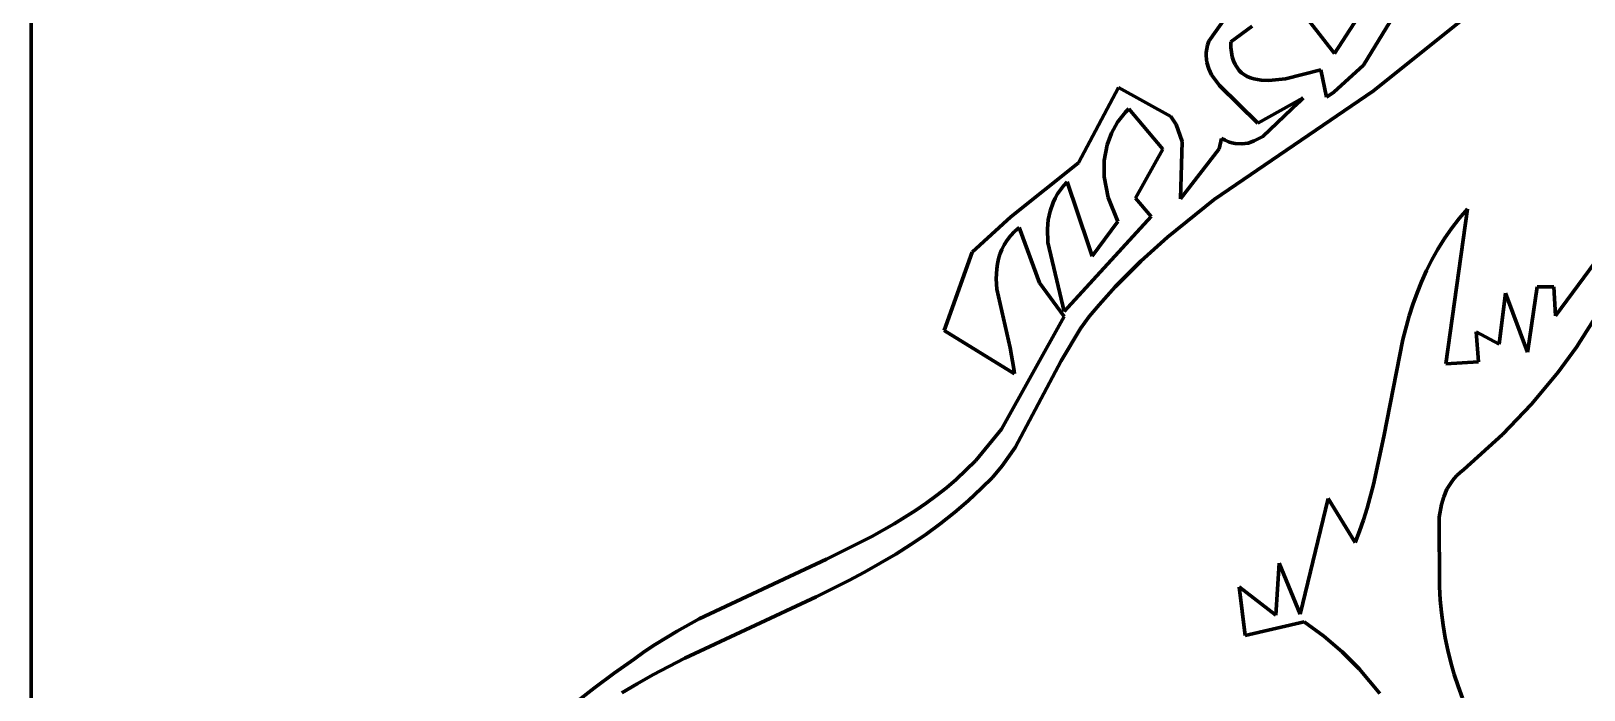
# Model space of a CAD drawing. Header units: millimetres. Extents: x 0 to 9.3, y 0 to 12.
# Drawn here: x 0 to 1.42, y 6.975 to 7.578 of the extents above; entities that cross this region are included whole.
import ezdxf

# ---------------------------------------------------------------- set-up
doc = ezdxf.new("R2010")
doc.units = ezdxf.units.MM
doc.layers.add('color#010101ff', color=7, linetype='CONTINUOUS', lineweight=100)
doc.layers.add('color#ffffffff', color=7, linetype='CONTINUOUS', lineweight=100)

msp = doc.modelspace()

# ---------------------------------------------------------------- linework, layer by layer
at = {"layer": 'color#010101ff'}
for p, q in [((1.2391, 7.6305), (1.192, 7.5575)), ((1.0772, 7.5688), (1.1128, 7.619)), ((1.192, 7.5575), (1.1441, 7.6193)), ((1.2187, 7.5468), (1.2564, 7.6093)), ((1.3212, 7.5982), (1.2278, 7.5235)), ((1.1168, 7.5825), (1.0973, 7.5682)), ((1.0747, 7.5553), (1.0749, 7.5585)), ((1.0749, 7.5585), (1.0753, 7.5618)), ((1.0753, 7.5618), (1.0761, 7.5652)), ((1.0761, 7.5652), (1.0772, 7.5688)), ((1.0973, 7.5682), (1.0974, 7.5632)), ((1.0974, 7.5632), (1.0978, 7.5587)), ((1.0978, 7.5587), (1.0986, 7.5546)), ((1.0754, 7.5492), (1.0747, 7.5553)), ((1.0771, 7.5435), (1.0754, 7.5492)), ((1.0797, 7.5381), (1.0771, 7.5435)), ((1.0986, 7.5546), (1.0998, 7.5509)), ((1.0998, 7.5509), (1.1012, 7.5476)), ((1.1012, 7.5476), (1.103, 7.5447)), ((1.103, 7.5447), (1.105, 7.5421)), ((1.105, 7.5421), (1.1072, 7.5399)), ((1.1472, 7.5343), (1.1797, 7.5425)), ((1.1797, 7.5425), (1.1847, 7.5176)), ((1.1916, 7.5222), (1.2187, 7.5468)), ((1.0871, 7.5282), (1.0797, 7.5381)), ((1.1219, 7.4939), (1.0871, 7.5282)), ((1.1072, 7.5399), (1.1097, 7.5381)), ((1.1097, 7.5381), (1.1124, 7.5365)), ((1.1124, 7.5365), (1.1153, 7.5353)), ((1.1153, 7.5353), (1.1184, 7.5343)), ((1.1184, 7.5343), (1.1251, 7.5331)), ((1.1251, 7.5331), (1.1322, 7.5328)), ((1.1322, 7.5328), (1.1472, 7.5343)), ((0.958, 7.4574), (0.9946, 7.5265)), ((0.9946, 7.5265), (1.0424, 7.4999)), ((1.2278, 7.5235), (1.0822, 7.424)), ((1.1636, 7.5171), (1.1219, 7.4939)), ((1.1595, 7.513), (1.1636, 7.5171)), ((1.1847, 7.5176), (1.1916, 7.5222)), ((1.0011, 7.504), (0.9938, 7.4946)), ((1.004, 7.507), (1.0011, 7.504)), ((1.035, 7.4701), (1.004, 7.507)), ((1.0424, 7.4999), (1.0474, 7.4926)), ((1.1267, 7.4817), (1.1595, 7.513)), ((0.9938, 7.4946), (0.9881, 7.4846)), ((1.0474, 7.4926), (1.0529, 7.4769)), ((0.9842, 7.4741), (0.9815, 7.4596)), ((0.9881, 7.4846), (0.9842, 7.4741)), ((1.0529, 7.4769), (1.0512, 7.4244)), ((1.0866, 7.4703), (1.0888, 7.4799)), ((1.0888, 7.4799), (1.092, 7.4781)), ((1.092, 7.4781), (1.0952, 7.4768)), ((1.0952, 7.4768), (1.0983, 7.4758)), ((1.0983, 7.4758), (1.1014, 7.4752)), ((1.1014, 7.4752), (1.1073, 7.4748)), ((1.1073, 7.4748), (1.1131, 7.4756)), ((1.1131, 7.4756), (1.1187, 7.4775)), ((1.1187, 7.4775), (1.1267, 7.4817)), ((0.8961, 7.4082), (0.958, 7.4574)), ((0.9815, 7.4596), (0.9815, 7.4446)), ((1.01, 7.4251), (1.035, 7.4701)), ((1.0512, 7.4244), (1.0866, 7.4703)), ((0.9815, 7.4446), (0.9851, 7.4257)), ((0.9389, 7.429), (0.9367, 7.4252)), ((0.9414, 7.4328), (0.9389, 7.429)), ((0.9443, 7.4365), (0.9414, 7.4328)), ((0.9476, 7.4402), (0.9443, 7.4365)), ((0.967, 7.3822), (0.9476, 7.4402)), ((0.9348, 7.4213), (0.932, 7.4133)), ((0.9367, 7.4252), (0.9348, 7.4213)), ((0.9851, 7.4257), (0.9941, 7.4037)), ((1.0244, 7.4084), (1.01, 7.4251)), ((1.0822, 7.424), (1.0393, 7.3896)), ((1.3139, 7.4154), (1.2939, 7.2734)), ((1.3062, 7.4066), (1.3139, 7.4154)), ((0.8606, 7.3756), (0.8961, 7.4082)), ((0.9303, 7.4052), (0.9295, 7.397)), ((0.932, 7.4133), (0.9303, 7.4052)), ((0.945, 7.3213), (1.0244, 7.4084)), ((0.9941, 7.4037), (0.9704, 7.372)), ((1.2991, 7.3975), (1.3062, 7.4066)), ((1.3944, 7.3173), (1.4616, 7.4088)), ((0.8928, 7.3866), (0.8901, 7.3824)), ((0.8959, 7.3906), (0.8928, 7.3866)), ((0.8995, 7.3946), (0.8959, 7.3906)), ((0.9036, 7.3984), (0.8995, 7.3946)), ((0.9223, 7.3476), (0.9036, 7.3984)), ((0.9295, 7.397), (0.93, 7.3845)), ((1.0393, 7.3896), (1.0149, 7.3675)), ((1.2866, 7.3786), (1.2926, 7.3882)), ((1.2926, 7.3882), (1.2991, 7.3975)), ((0.8352, 7.304), (0.8606, 7.3756)), ((0.8862, 7.3739), (0.8848, 7.3695)), ((0.888, 7.3782), (0.8862, 7.3739)), ((0.8901, 7.3824), (0.888, 7.3782)), ((0.93, 7.3845), (0.945, 7.3213)), ((0.9704, 7.372), (0.967, 7.3822)), ((1.2812, 7.3688), (1.2866, 7.3786)), ((0.8832, 7.3605), (0.8827, 7.3512)), ((0.8838, 7.365), (0.8832, 7.3605)), ((0.8848, 7.3695), (0.8838, 7.365)), ((1.0149, 7.3675), (0.9916, 7.344)), ((1.2717, 7.3487), (1.2762, 7.3589)), ((1.2762, 7.3589), (1.2812, 7.3688)), ((0.8827, 7.3512), (0.8833, 7.3417)), ((0.9449, 7.3169), (0.9223, 7.3476)), ((0.9916, 7.344), (0.9768, 7.3275)), ((1.2676, 7.3384), (1.2717, 7.3487)), ((1.369, 7.2858), (1.3774, 7.3439)), ((1.3774, 7.3439), (1.3926, 7.3439)), ((1.3926, 7.3439), (1.3944, 7.3173)), ((0.8833, 7.3417), (0.8955, 7.2881)), ((1.2639, 7.3279), (1.2676, 7.3384)), ((1.3428, 7.2916), (1.3485, 7.3382)), ((1.3485, 7.3382), (1.3688, 7.2842)), ((0.8875, 7.2138), (0.9449, 7.3169)), ((0.9679, 7.3169), (0.9598, 7.3058)), ((0.9768, 7.3275), (0.9679, 7.3169)), ((1.2547, 7.2957), (1.2605, 7.3173)), ((1.2605, 7.3173), (1.2639, 7.3279)), ((0.8995, 7.2642), (0.8352, 7.304)), ((0.9598, 7.3058), (0.9422, 7.2762)), ((1.3239, 7.2752), (1.3216, 7.3029)), ((1.3216, 7.3029), (1.3428, 7.2916)), ((1.4288, 7.313), (1.4134, 7.2889)), ((0.8955, 7.2881), (0.899, 7.2689)), ((1.2372, 7.207), (1.2547, 7.2957)), ((1.4134, 7.2889), (1.3966, 7.2658)), ((0.9422, 7.2762), (0.9, 7.1969)), ((1.2939, 7.2734), (1.3239, 7.2752)), ((1.3688, 7.2842), (1.369, 7.2858)), ((0.899, 7.2689), (0.8995, 7.2642)), ((1.3966, 7.2658), (1.3722, 7.2365)), ((1.3722, 7.2365), (1.3458, 7.2089)), ((0.8642, 7.185), (0.8875, 7.2138)), ((1.2279, 7.1629), (1.2372, 7.207)), ((1.3458, 7.2089), (1.3105, 7.1767)), ((0.9, 7.1969), (0.8881, 7.1801)), ((0.8461, 7.1677), (0.8642, 7.185)), ((0.8881, 7.1801), (0.8792, 7.1696)), ((1.3071, 7.1741), (1.3041, 7.1713)), ((1.3105, 7.1767), (1.3071, 7.1741)), ((0.828, 7.1529), (0.8372, 7.1601)), ((0.8372, 7.1601), (0.8461, 7.1677)), ((0.8693, 7.1597), (0.8571, 7.1482)), ((0.8792, 7.1696), (0.8693, 7.1597)), ((1.2221, 7.1414), (1.2279, 7.1629)), ((1.295, 7.1588), (1.292, 7.1519)), ((1.299, 7.1653), (1.295, 7.1588)), ((1.3014, 7.1683), (1.299, 7.1653)), ((1.3041, 7.1713), (1.3014, 7.1683)), ((0.809, 7.1393), (0.8186, 7.1459)), ((0.8186, 7.1459), (0.828, 7.1529)), ((0.8571, 7.1482), (0.8445, 7.1374)), ((1.1607, 7.0442), (1.1864, 7.1502)), ((1.1864, 7.1502), (1.211, 7.11)), ((1.2899, 7.1446), (1.288, 7.1331)), ((1.292, 7.1519), (1.2899, 7.1446)), ((0.7894, 7.1269), (0.809, 7.1393)), ((0.8445, 7.1374), (0.8316, 7.1271)), ((1.2151, 7.1203), (1.2187, 7.1308)), ((1.2187, 7.1308), (1.2221, 7.1414)), ((1.288, 7.1331), (1.2883, 7.0694)), ((0.7691, 7.1155), (0.7894, 7.1269)), ((0.8183, 7.1173), (0.8047, 7.1081)), ((0.8316, 7.1271), (0.8183, 7.1173)), ((1.211, 7.11), (1.2151, 7.1203)), ((0.7275, 7.0947), (0.7691, 7.1155)), ((0.8047, 7.1081), (0.7908, 7.0993)), ((0.6111, 7.0401), (0.7275, 7.0947)), ((0.7767, 7.0909), (0.7623, 7.0828)), ((0.7908, 7.0993), (0.7767, 7.0909)), ((1.1385, 7.0434), (1.1416, 7.0911)), ((1.1416, 7.0911), (1.1607, 7.0442)), ((0.7478, 7.0751), (0.7182, 7.0603)), ((0.7623, 7.0828), (0.7478, 7.0751)), ((0.7182, 7.0603), (0.5981, 7.004)), ((1.1104, 7.0247), (1.1049, 7.0694)), ((1.1049, 7.0694), (1.1385, 7.0434)), ((1.2883, 7.0694), (1.2889, 7.0575)), ((1.2889, 7.0575), (1.2899, 7.0458)), ((1.2899, 7.0458), (1.2914, 7.0342)), ((0.5908, 7.0288), (0.6111, 7.0401)), ((1.1643, 7.0372), (1.1104, 7.0247)), ((1.1823, 7.0242), (1.1643, 7.0372)), ((1.2914, 7.0342), (1.2934, 7.0227)), ((0.5612, 7.0101), (0.5709, 7.0166)), ((0.5709, 7.0166), (0.5908, 7.0288)), ((1.1991, 7.0098), (1.1823, 7.0242)), ((1.2934, 7.0227), (1.2958, 7.0114)), ((0.5333, 6.9903), (0.5517, 7.0033)), ((0.5517, 7.0033), (0.5612, 7.0101)), ((0.5981, 7.004), (0.5688, 6.9887)), ((1.2147, 6.9942), (1.1991, 7.0098)), ((1.2958, 7.0114), (1.2986, 7.0002)), ((0.5152, 6.9768), (0.5333, 6.9903)), ((0.5688, 6.9887), (0.5544, 6.9807)), ((1.2336, 6.9718), (1.2147, 6.9942)), ((1.2986, 7.0002), (1.3017, 6.9892)), ((1.3017, 6.9892), (1.3053, 6.9783)), ((0.4972, 6.9629), (0.5152, 6.9768)), ((0.5544, 6.9807), (0.5403, 6.9723)), ((1.3053, 6.9783), (1.3091, 6.9674))]:
    msp.add_line(p, q, dxfattribs=at)
at = {"layer": 'color#ffffffff'}
for p, q in [((0, 0), (0, 12.0417)), ((1.192, 7.5575), (1.2391, 7.6305)), ((1.1128, 7.619), (1.0772, 7.5688)), ((1.1441, 7.6193), (1.192, 7.5575)), ((1.2564, 7.6093), (1.2187, 7.5468)), ((1.2278, 7.5235), (1.3212, 7.5982)), ((1.0973, 7.5682), (1.1168, 7.5825)), ((1.0749, 7.5585), (1.0747, 7.5553)), ((1.0753, 7.5618), (1.0749, 7.5585)), ((1.0761, 7.5652), (1.0753, 7.5618)), ((1.0772, 7.5688), (1.0761, 7.5652)), ((1.0974, 7.5632), (1.0973, 7.5682)), ((1.0978, 7.5587), (1.0974, 7.5632)), ((1.0986, 7.5546), (1.0978, 7.5587)), ((1.0747, 7.5553), (1.0754, 7.5492)), ((1.0754, 7.5492), (1.0771, 7.5435)), ((1.0771, 7.5435), (1.0797, 7.5381)), ((1.0998, 7.5509), (1.0986, 7.5546)), ((1.1012, 7.5476), (1.0998, 7.5509)), ((1.103, 7.5447), (1.1012, 7.5476)), ((1.105, 7.5421), (1.103, 7.5447)), ((1.1072, 7.5399), (1.105, 7.5421)), ((1.1797, 7.5425), (1.1472, 7.5343)), ((1.1847, 7.5176), (1.1797, 7.5425)), ((1.2187, 7.5468), (1.1916, 7.5222)), ((1.0797, 7.5381), (1.0871, 7.5282)), ((1.0871, 7.5282), (1.1219, 7.4939)), ((1.1097, 7.5381), (1.1072, 7.5399)), ((1.1124, 7.5365), (1.1097, 7.5381)), ((1.1153, 7.5353), (1.1124, 7.5365)), ((1.1184, 7.5343), (1.1153, 7.5353)), ((1.1251, 7.5331), (1.1184, 7.5343)), ((1.1322, 7.5328), (1.1251, 7.5331)), ((1.1472, 7.5343), (1.1322, 7.5328)), ((0.9946, 7.5265), (0.958, 7.4574)), ((1.0424, 7.4999), (0.9946, 7.5265)), ((1.0822, 7.424), (1.2278, 7.5235)), ((1.1219, 7.4939), (1.1636, 7.5171)), ((1.1636, 7.5171), (1.1595, 7.513)), ((1.1916, 7.5222), (1.1847, 7.5176)), ((0.9938, 7.4946), (1.0011, 7.504)), ((1.0011, 7.504), (1.004, 7.507)), ((1.004, 7.507), (1.035, 7.4701)), ((1.0474, 7.4926), (1.0424, 7.4999)), ((1.1595, 7.513), (1.1267, 7.4817)), ((0.9881, 7.4846), (0.9938, 7.4946)), ((1.0529, 7.4769), (1.0474, 7.4926)), ((0.9815, 7.4596), (0.9842, 7.4741)), ((0.9842, 7.4741), (0.9881, 7.4846)), ((1.0512, 7.4244), (1.0529, 7.4769)), ((1.0888, 7.4799), (1.0866, 7.4703)), ((1.092, 7.4781), (1.0888, 7.4799)), ((1.0952, 7.4768), (1.092, 7.4781)), ((1.0983, 7.4758), (1.0952, 7.4768)), ((1.1014, 7.4752), (1.0983, 7.4758)), ((1.1073, 7.4748), (1.1014, 7.4752)), ((1.1131, 7.4756), (1.1073, 7.4748)), ((1.1187, 7.4775), (1.1131, 7.4756)), ((1.1267, 7.4817), (1.1187, 7.4775)), ((0.958, 7.4574), (0.8961, 7.4082)), ((0.9815, 7.4446), (0.9815, 7.4596)), ((1.035, 7.4701), (1.01, 7.4251)), ((1.0866, 7.4703), (1.0512, 7.4244)), ((0.9851, 7.4257), (0.9815, 7.4446)), ((0.9367, 7.4252), (0.9389, 7.429)), ((0.9389, 7.429), (0.9414, 7.4328)), ((0.9414, 7.4328), (0.9443, 7.4365)), ((0.9443, 7.4365), (0.9476, 7.4402)), ((0.9476, 7.4402), (0.967, 7.3822)), ((0.932, 7.4133), (0.9348, 7.4213)), ((0.9348, 7.4213), (0.9367, 7.4252)), ((0.9941, 7.4037), (0.9851, 7.4257)), ((1.01, 7.4251), (1.0244, 7.4084)), ((1.0393, 7.3896), (1.0822, 7.424)), ((1.2939, 7.2734), (1.3139, 7.4154)), ((1.3139, 7.4154), (1.3062, 7.4066)), ((0.8961, 7.4082), (0.8606, 7.3756)), ((0.9295, 7.397), (0.9303, 7.4052)), ((0.9303, 7.4052), (0.932, 7.4133)), ((1.0244, 7.4084), (0.945, 7.3213)), ((0.9704, 7.372), (0.9941, 7.4037)), ((1.3062, 7.4066), (1.2991, 7.3975)), ((1.4616, 7.4088), (1.3944, 7.3173)), ((0.8901, 7.3824), (0.8928, 7.3866)), ((0.8928, 7.3866), (0.8959, 7.3906)), ((0.8959, 7.3906), (0.8995, 7.3946)), ((0.8995, 7.3946), (0.9036, 7.3984)), ((0.9036, 7.3984), (0.9223, 7.3476)), ((0.93, 7.3845), (0.9295, 7.397)), ((1.0149, 7.3675), (1.0393, 7.3896)), ((1.2926, 7.3882), (1.2866, 7.3786)), ((1.2991, 7.3975), (1.2926, 7.3882)), ((0.8606, 7.3756), (0.8352, 7.304)), ((0.8848, 7.3695), (0.8862, 7.3739)), ((0.8862, 7.3739), (0.888, 7.3782)), ((0.888, 7.3782), (0.8901, 7.3824)), ((0.945, 7.3213), (0.93, 7.3845)), ((0.967, 7.3822), (0.9704, 7.372)), ((1.2866, 7.3786), (1.2812, 7.3688)), ((0.8827, 7.3512), (0.8832, 7.3605)), ((0.8832, 7.3605), (0.8838, 7.365)), ((0.8838, 7.365), (0.8848, 7.3695)), ((0.9916, 7.344), (1.0149, 7.3675)), ((1.2762, 7.3589), (1.2717, 7.3487)), ((1.2812, 7.3688), (1.2762, 7.3589)), ((0.8833, 7.3417), (0.8827, 7.3512)), ((0.9223, 7.3476), (0.9449, 7.3169)), ((0.9768, 7.3275), (0.9916, 7.344)), ((1.2717, 7.3487), (1.2676, 7.3384)), ((1.3774, 7.3439), (1.369, 7.2858)), ((1.3926, 7.3439), (1.3774, 7.3439)), ((1.3944, 7.3173), (1.3926, 7.3439)), ((0.8955, 7.2881), (0.8833, 7.3417)), ((1.2676, 7.3384), (1.2639, 7.3279)), ((1.3485, 7.3382), (1.3428, 7.2916)), ((1.3688, 7.2842), (1.3485, 7.3382)), ((0.9449, 7.3169), (0.8875, 7.2138)), ((0.9598, 7.3058), (0.9679, 7.3169)), ((0.9679, 7.3169), (0.9768, 7.3275)), ((1.2605, 7.3173), (1.2547, 7.2957)), ((1.2639, 7.3279), (1.2605, 7.3173)), ((0.8352, 7.304), (0.8995, 7.2642)), ((0.9422, 7.2762), (0.9598, 7.3058)), ((1.3428, 7.2916), (1.3216, 7.3029)), ((1.3216, 7.3029), (1.3239, 7.2752)), ((1.4134, 7.2889), (1.4288, 7.313)), ((0.899, 7.2689), (0.8955, 7.2881)), ((1.2547, 7.2957), (1.2372, 7.207)), ((1.3966, 7.2658), (1.4134, 7.2889)), ((0.9, 7.1969), (0.9422, 7.2762)), ((1.3239, 7.2752), (1.2939, 7.2734)), ((1.369, 7.2858), (1.3688, 7.2842)), ((0.8995, 7.2642), (0.899, 7.2689)), ((1.3722, 7.2365), (1.3966, 7.2658)), ((1.3458, 7.2089), (1.3722, 7.2365)), ((0.8875, 7.2138), (0.8642, 7.185)), ((1.2372, 7.207), (1.2279, 7.1629)), ((1.3105, 7.1767), (1.3458, 7.2089)), ((0.8881, 7.1801), (0.9, 7.1969)), ((0.8642, 7.185), (0.8461, 7.1677)), ((0.8792, 7.1696), (0.8881, 7.1801)), ((1.3041, 7.1713), (1.3071, 7.1741)), ((1.3071, 7.1741), (1.3105, 7.1767)), ((0.8372, 7.1601), (0.828, 7.1529)), ((0.8461, 7.1677), (0.8372, 7.1601)), ((0.8571, 7.1482), (0.8693, 7.1597)), ((0.8693, 7.1597), (0.8792, 7.1696)), ((1.2279, 7.1629), (1.2221, 7.1414)), ((1.292, 7.1519), (1.295, 7.1588)), ((1.295, 7.1588), (1.299, 7.1653)), ((1.299, 7.1653), (1.3014, 7.1683)), ((1.3014, 7.1683), (1.3041, 7.1713)), ((0.8186, 7.1459), (0.809, 7.1393)), ((0.828, 7.1529), (0.8186, 7.1459)), ((0.8445, 7.1374), (0.8571, 7.1482)), ((1.1864, 7.1502), (1.1607, 7.0442)), ((1.211, 7.11), (1.1864, 7.1502)), ((1.288, 7.1331), (1.2899, 7.1446)), ((1.2899, 7.1446), (1.292, 7.1519)), ((0.809, 7.1393), (0.7894, 7.1269)), ((0.8316, 7.1271), (0.8445, 7.1374)), ((1.2187, 7.1308), (1.2151, 7.1203)), ((1.2221, 7.1414), (1.2187, 7.1308)), ((1.2883, 7.0694), (1.288, 7.1331)), ((0.7894, 7.1269), (0.7691, 7.1155)), ((0.8047, 7.1081), (0.8183, 7.1173)), ((0.8183, 7.1173), (0.8316, 7.1271)), ((1.2151, 7.1203), (1.211, 7.11)), ((0.7691, 7.1155), (0.7275, 7.0947)), ((0.7908, 7.0993), (0.8047, 7.1081)), ((0.7275, 7.0947), (0.6111, 7.0401)), ((0.7623, 7.0828), (0.7767, 7.0909)), ((0.7767, 7.0909), (0.7908, 7.0993)), ((1.1416, 7.0911), (1.1385, 7.0434)), ((1.1607, 7.0442), (1.1416, 7.0911)), ((0.7182, 7.0603), (0.7478, 7.0751)), ((0.7478, 7.0751), (0.7623, 7.0828)), ((0.5981, 7.004), (0.7182, 7.0603)), ((1.1385, 7.0434), (1.1049, 7.0694)), ((1.1049, 7.0694), (1.1104, 7.0247)), ((1.2889, 7.0575), (1.2883, 7.0694)), ((1.2899, 7.0458), (1.2889, 7.0575)), ((1.2914, 7.0342), (1.2899, 7.0458)), ((0.6111, 7.0401), (0.5908, 7.0288)), ((1.1104, 7.0247), (1.1643, 7.0372)), ((1.1643, 7.0372), (1.1823, 7.0242)), ((1.2934, 7.0227), (1.2914, 7.0342)), ((0.5709, 7.0166), (0.5612, 7.0101)), ((0.5908, 7.0288), (0.5709, 7.0166)), ((1.1823, 7.0242), (1.1991, 7.0098)), ((1.2958, 7.0114), (1.2934, 7.0227)), ((0.5517, 7.0033), (0.5333, 6.9903)), ((0.5612, 7.0101), (0.5517, 7.0033)), ((0.5688, 6.9887), (0.5981, 7.004)), ((1.1991, 7.0098), (1.2147, 6.9942)), ((1.2986, 7.0002), (1.2958, 7.0114)), ((0.5333, 6.9903), (0.5152, 6.9768)), ((0.5544, 6.9807), (0.5688, 6.9887)), ((1.2147, 6.9942), (1.2336, 6.9718)), ((1.3017, 6.9892), (1.2986, 7.0002)), ((1.3053, 6.9783), (1.3017, 6.9892)), ((0.5152, 6.9768), (0.4972, 6.9629)), ((0.5403, 6.9723), (0.5544, 6.9807)), ((1.3091, 6.9674), (1.3053, 6.9783))]:
    msp.add_line(p, q, dxfattribs=at)

doc.saveas('drawing.dxf')
